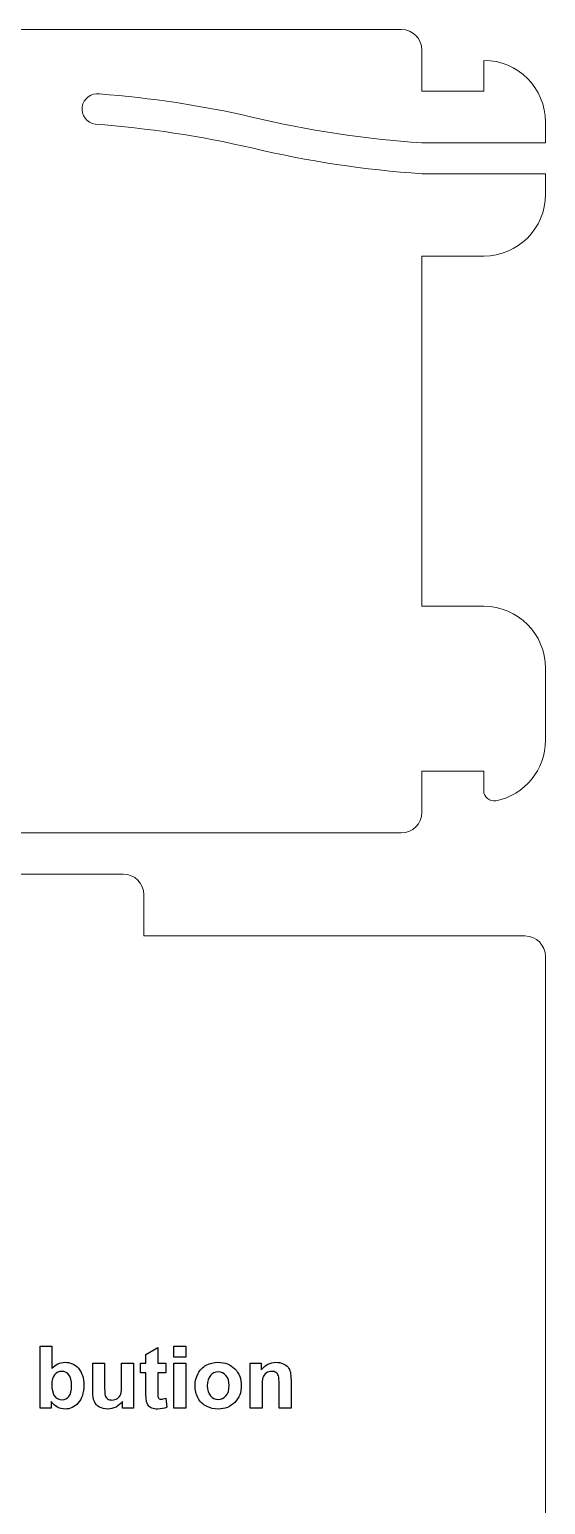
# Model space of a CAD drawing. Header units: millimetres. Extents: x 0 to 177, y 0 to 143.
# Drawn here: x 151.9 to 177, y 71.6 to 143.2 of the extents above; entities that cross this region are included whole.
import ezdxf

# ---------------------------------------------------------------- set-up
doc = ezdxf.new("R2010")
doc.units = ezdxf.units.MM
doc.layers.get('0').update_dxf_attribs({"lineweight": 13})
doc.layers.add('text', color=2, linetype='Continuous', lineweight=25)

msp = doc.modelspace()

# ---------------------------------------------------------------- linework, layer by layer
for p, q in [((170, 143.2), (85, 143.2)), ((171, 140.2), (171, 142.2)), ((174, 140.2), (174, 141.7)), ((171, 140.2), (174, 140.2)), ((174, 140.2), (174, 140.2)), ((177, 137.7), (177, 138.7)), ((171, 137.7), (177, 137.7)), ((171, 136.2), (177, 136.2)), ((177, 135.2), (177, 136.2)), ((171, 132.2), (174, 132.2)), ((171, 115.2), (171, 132.2)), ((171, 115.2), (174, 115.2)), ((174, 115.2), (174, 115.2)), ((177, 108.7), (177, 112.2)), ((171, 107.2), (174, 107.2)), ((171, 105.2), (171, 107.2)), ((174, 107.2), (174, 106.251)), ((174, 107.2), (174, 107.2)), ((85, 104.2), (170, 104.2)), ((156.5, 102.2), (146.5, 102.2)), ((157.5, 99.2), (157.5, 101.2)), ((176, 99.2), (157.5, 99.2)), ((177, 45), (177, 98.2))]:
    msp.add_line(p, q)
for centre, radius, start, end in [((170, 142.2), 1, 0, 90), ((174, 138.7), 3, 0, 90), ((155.242, 139.338), 0.742, 81.38435, 261.38435), ((151.582, 90.213), 50, 77.09358, 85.67512), ((174.339, 187.588), 50, 256.59794, 266.17077), ((151.472, 88.738), 50, 76.96446, 85.80424), ((174.339, 186.088), 50, 256.59794, 266.17077), ((174, 135.2), 3, 270, 0), ((174, 112.2), 3, 0, 90), ((174, 108.7), 3, 281.40768, 0), ((174.5, 106.25), 0.5, 179.99821, 280.7595), ((170, 105.2), 1, 270, 0), ((156.5, 101.2), 1, 0, 90), ((176, 98.2), 1, 0, 90)]:
    msp.add_arc(centre, radius, start, end)
at = {"layer": 'text'}
for p, q in [((152.461, 76.281), (152.461, 79.281)), ((152.461, 79.281), (153.035, 79.281)), ((153.035, 79.281), (153.035, 78.2)), ((157.603, 78.886), (158.181, 79.221)), ((157.603, 78.454), (157.603, 78.886)), ((158.181, 79.221), (158.181, 78.454)), ((158.96, 78.748), (158.96, 79.281)), ((158.96, 79.281), (159.534, 79.281)), ((159.534, 79.281), (159.534, 78.748)), ((155.019, 77.079), (155.019, 78.454)), ((155.019, 78.454), (155.593, 78.454)), ((155.593, 78.454), (155.593, 77.455)), ((156.42, 77.537), (156.42, 78.454)), ((156.42, 78.454), (156.996, 78.454)), ((156.996, 78.454), (156.996, 76.281)), ((157.339, 77.995), (157.339, 78.454)), ((157.339, 78.454), (157.603, 78.454)), ((158.181, 78.454), (158.573, 78.454)), ((158.573, 78.454), (158.573, 77.995)), ((159.534, 78.748), (158.96, 78.748)), ((158.96, 76.281), (158.96, 78.454)), ((158.96, 78.454), (159.534, 78.454)), ((159.534, 78.454), (159.534, 76.281)), ((162.664, 76.281), (162.664, 78.454)), ((162.664, 78.454), (163.198, 78.454)), ((163.198, 78.454), (163.198, 78.134)), ((157.603, 77.995), (157.339, 77.995)), ((157.603, 77.048), (157.603, 77.995)), ((158.573, 77.995), (158.181, 77.995)), ((158.181, 77.995), (158.181, 77.119)), ((164.07, 76.281), (164.07, 77.39)), ((164.645, 77.631), (164.645, 76.281)), ((158.571, 76.763), (158.621, 76.317)), ((163.239, 77.265), (163.239, 76.281)), ((152.995, 76.281), (152.461, 76.281)), ((152.995, 76.6), (152.995, 76.281)), ((156.461, 76.281), (156.461, 76.606)), ((156.996, 76.281), (156.461, 76.281)), ((159.534, 76.281), (158.96, 76.281)), ((163.239, 76.281), (162.664, 76.281)), ((164.645, 76.281), (164.07, 76.281))]:
    msp.add_line(p, q, dxfattribs=at)
for points in [[(153.035, 78.2), (153.213, 78.402), (153.423, 78.503), (153.666, 78.503)], [(153.512, 78.063), (153.375, 78.063), (153.26, 78.009), (153.169, 77.902)], [(153.859, 77.898), (153.768, 78.008), (153.653, 78.063), (153.512, 78.063)], [(153.666, 78.503), (153.931, 78.503), (154.149, 78.407), (154.323, 78.215)], [(154.323, 78.215), (154.496, 78.024), (154.583, 77.748), (154.583, 77.39)], [(160.131, 77.953), (160.225, 78.131), (160.358, 78.267), (160.531, 78.362)], [(160.531, 78.362), (160.703, 78.456), (160.896, 78.503), (161.109, 78.503)], [(161.109, 78.503), (161.438, 78.503), (161.707, 78.396), (161.917, 78.183)], [(161.917, 78.183), (162.127, 77.969), (162.232, 77.699), (162.232, 77.373)], [(163.198, 78.134), (163.388, 78.38), (163.627, 78.503), (163.914, 78.503)], [(163.714, 78.063), (163.614, 78.063), (163.525, 78.036), (163.446, 77.981)], [(163.913, 78.006), (163.858, 78.044), (163.792, 78.063), (163.714, 78.063)], [(163.914, 78.503), (164.041, 78.503), (164.157, 78.48), (164.262, 78.434)], [(164.262, 78.434), (164.367, 78.389), (164.447, 78.33), (164.501, 78.259)], [(164.501, 78.259), (164.555, 78.189), (164.592, 78.108), (164.613, 78.018)], [(153.169, 77.902), (153.077, 77.795), (153.032, 77.633), (153.032, 77.415)], [(153.032, 77.415), (153.032, 77.189), (153.067, 77.023), (153.138, 76.915)], [(153.994, 77.361), (153.994, 77.61), (153.949, 77.789), (153.859, 77.898)], [(153.86, 76.849), (153.949, 76.957), (153.994, 77.128), (153.994, 77.361)], [(154.583, 77.39), (154.583, 77.019), (154.494, 76.733), (154.318, 76.532)], [(155.593, 77.455), (155.593, 77.15), (155.604, 76.962), (155.625, 76.894)], [(156.378, 76.951), (156.406, 77.03), (156.42, 77.226), (156.42, 77.537)], [(159.99, 77.398), (159.99, 77.589), (160.037, 77.774), (160.131, 77.953)], [(160.131, 76.763), (160.037, 76.937), (159.99, 77.148), (159.99, 77.398)], [(160.732, 77.862), (160.63, 77.748), (160.579, 77.583), (160.579, 77.367)], [(160.579, 77.367), (160.579, 77.152), (160.63, 76.986), (160.732, 76.872)], [(161.111, 78.034), (160.961, 78.034), (160.835, 77.977), (160.732, 77.862)], [(161.488, 77.862), (161.387, 77.977), (161.261, 78.034), (161.111, 78.034)], [(161.641, 77.371), (161.641, 77.584), (161.59, 77.748), (161.488, 77.862)], [(161.488, 76.872), (161.59, 76.986), (161.641, 77.153), (161.641, 77.371)], [(162.232, 77.373), (162.232, 77.045), (162.126, 76.772), (161.914, 76.556)], [(163.283, 77.764), (163.254, 77.674), (163.239, 77.508), (163.239, 77.265)], [(163.446, 77.981), (163.367, 77.926), (163.312, 77.854), (163.283, 77.764)], [(164.033, 77.845), (164.009, 77.914), (163.969, 77.967), (163.913, 78.006)], [(164.07, 77.39), (164.07, 77.624), (164.058, 77.776), (164.033, 77.845)], [(164.613, 78.018), (164.635, 77.928), (164.645, 77.799), (164.645, 77.631)], [(153.138, 76.915), (153.238, 76.762), (153.37, 76.686), (153.535, 76.686)], [(153.535, 76.686), (153.662, 76.686), (153.77, 76.74), (153.86, 76.849)], [(155.097, 76.598), (155.045, 76.714), (155.019, 76.874), (155.019, 77.079)], [(155.625, 76.894), (155.647, 76.825), (155.685, 76.77), (155.741, 76.73)], [(155.741, 76.73), (155.797, 76.69), (155.868, 76.67), (155.954, 76.67)], [(155.954, 76.67), (156.052, 76.67), (156.14, 76.697), (156.218, 76.75)], [(156.218, 76.75), (156.296, 76.804), (156.349, 76.871), (156.378, 76.951)], [(157.622, 76.643), (157.61, 76.71), (157.603, 76.845), (157.603, 77.048)], [(157.703, 76.419), (157.664, 76.474), (157.637, 76.549), (157.622, 76.643)], [(158.181, 77.119), (158.181, 76.942), (158.184, 76.839), (158.192, 76.81)], [(158.192, 76.81), (158.199, 76.78), (158.216, 76.756), (158.243, 76.737)], [(158.243, 76.737), (158.269, 76.718), (158.302, 76.708), (158.34, 76.708)], [(158.34, 76.708), (158.393, 76.708), (158.47, 76.727), (158.571, 76.763)], [(160.543, 76.367), (160.362, 76.457), (160.225, 76.589), (160.131, 76.763)], [(160.732, 76.872), (160.835, 76.757), (160.961, 76.7), (161.111, 76.7)], [(161.111, 76.7), (161.261, 76.7), (161.387, 76.757), (161.488, 76.872)], [(153.307, 76.325), (153.186, 76.387), (153.082, 76.478), (152.995, 76.6)], [(153.674, 76.232), (153.55, 76.232), (153.427, 76.263), (153.307, 76.325)], [(154.318, 76.532), (154.141, 76.332), (153.926, 76.232), (153.674, 76.232)], [(155.348, 76.328), (155.232, 76.392), (155.148, 76.482), (155.097, 76.598)], [(155.741, 76.232), (155.595, 76.232), (155.464, 76.264), (155.348, 76.328)], [(156.149, 76.332), (156.02, 76.265), (155.884, 76.232), (155.741, 76.232)], [(156.461, 76.606), (156.382, 76.49), (156.278, 76.399), (156.149, 76.332)], [(157.886, 76.284), (157.803, 76.319), (157.742, 76.364), (157.703, 76.419)], [(158.166, 76.232), (158.062, 76.232), (157.969, 76.249), (157.886, 76.284)], [(158.621, 76.317), (158.487, 76.26), (158.335, 76.232), (158.166, 76.232)], [(161.113, 76.232), (160.914, 76.232), (160.724, 76.277), (160.543, 76.367)], [(161.914, 76.556), (161.702, 76.34), (161.435, 76.232), (161.113, 76.232)]]:
    msp.add_open_spline(points, degree=3, dxfattribs=at)

doc.saveas('drawing.dxf')
